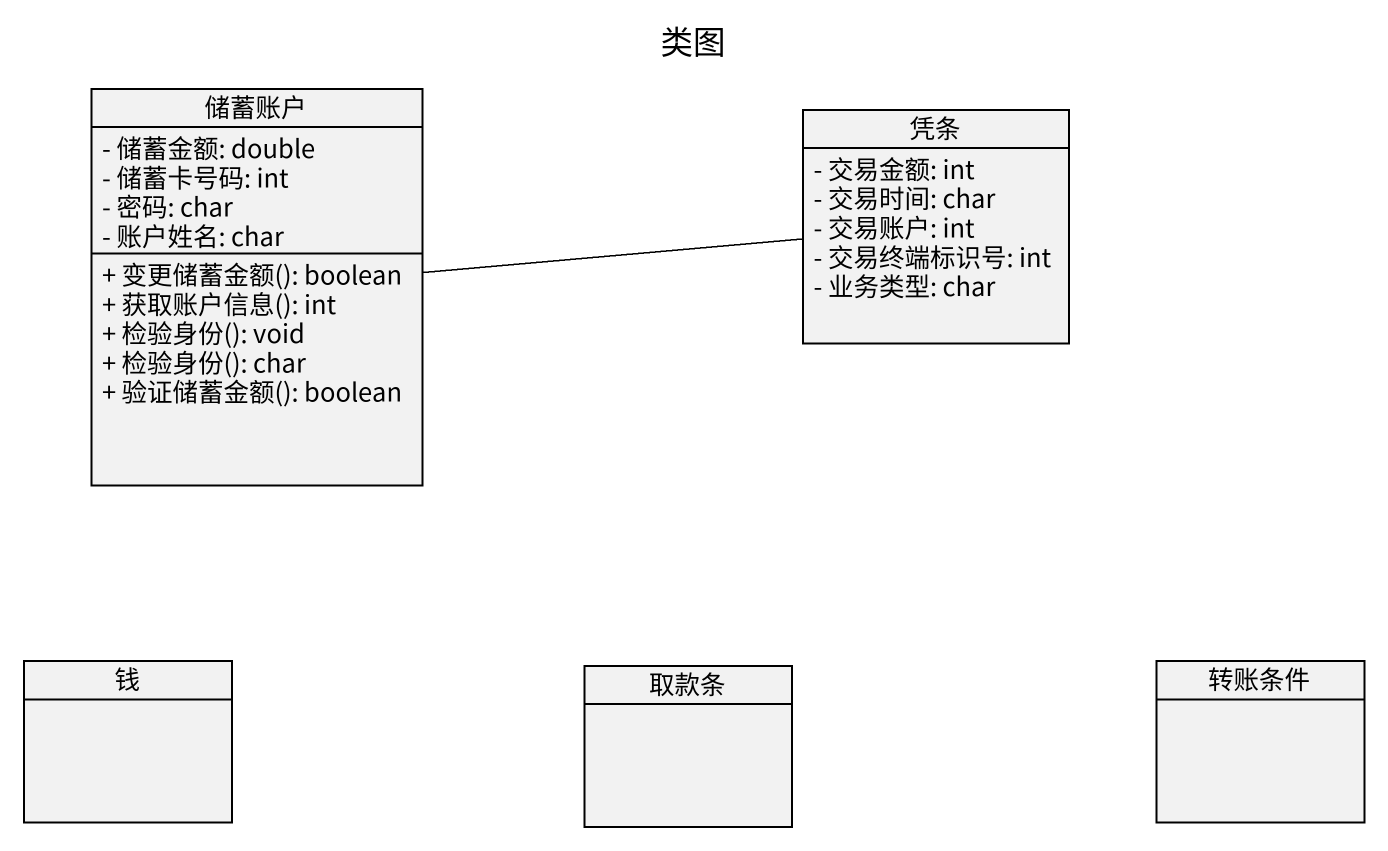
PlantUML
@startuml
title 类图
hide circle
hide empty members
skinparam classAttributeIconSize 0
class 储蓄账户 {
  - 储蓄金额: double
  - 储蓄卡号码: int
  - 密码: char
  - 账户姓名: char
  + 变更储蓄金额(): boolean
  + 获取账户信息(): int
  + 检验身份(): void
  + 检验身份(): char
  + 验证储蓄金额(): boolean
}
class 凭条 {
  - 交易金额: int
  - 交易时间: char
  - 交易账户: int
  - 交易终端标识号: int
  - 业务类型: char
}
class 钱
class 取款条
class 转账条件
储蓄账户 -right- 凭条
@enduml
